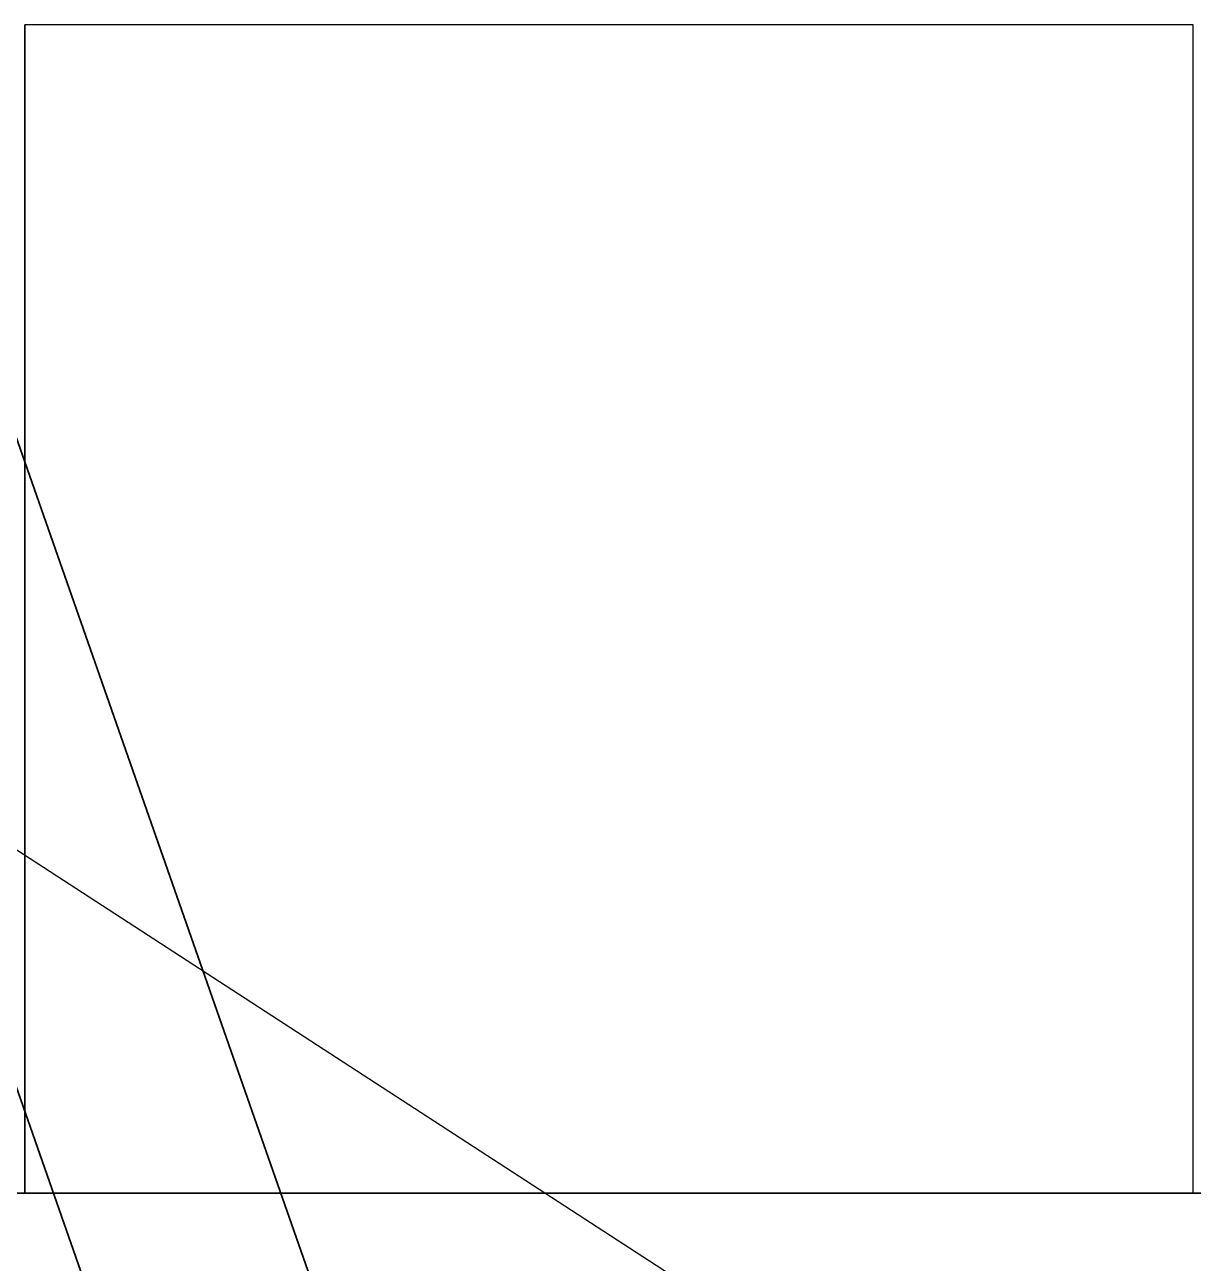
# Model space of a CAD drawing. Header units: inches. Extents: x 0 to 100, y -6 to 100.
import ezdxf

# ---------------------------------------------------------------- set-up
doc = ezdxf.new("R2010")
doc.units = ezdxf.units.IN
doc.header["$MEASUREMENT"] = 0

msp = doc.modelspace()

# ---------------------------------------------------------------- linework, layer by layer
at = {"color": 3}
for p, q in [((100, 100), (0, 100)), ((0, 100), (0, 0)), ((100, 0), (100, 100))]:
    msp.add_line(p, q, dxfattribs=at)
at = {"color": 5}
for p, q in [((0, 0, 100), (0, 100, 100)), ((0, 100, 100), (0, 100)), ((0, 100), (0, 0)), ((0, 0), (0, 0, 100))]:
    msp.add_line(p, q, dxfattribs=at)
for p, q in [((0, 7, 34), (0, 7)), ((0, 7, 34), (0, 0, 34)), ((17, 0, 6), (24, 0, 30))]:
    msp.add_line(p, q)
at = {"color": 240, "true_color": 0xed1f24}
for p, q in [((0, 0), (100, 0)), ((0, 0), (100, 0)), ((100, 0, 100), (0, 0, 100)), ((0, 0, 100), (0, 0)), ((100, 0), (100, 0, 100))]:
    msp.add_line(p, q, dxfattribs=at)
at = {"lineweight": 35}
for p in [(24, -6, 30), (3.62, -3.35, 46.42)]:
    msp.add_xline(p, (-0.218643, 0.624695, -0.749634), dxfattribs=at)
for p, direction in [((24, -6), (-0.33035, 0.943858)), ((4.34, -5.39), (-0.33035, 0.943858)), ((17, 0, 6), (0.28, 0, 0.96)), ((0, 0, 34), (0.28, 0, 0.96))]:
    msp.add_xline(p, direction)
at = {"color": 3}
msp.add_xline((15.25, 19), (-0.838824, 0.544402), dxfattribs=at)
at = {"color": 240, "true_color": 0xed1f24}
msp.add_xline((21.9, 0, 22.8), (-0.704385, 0, 0.709818), dxfattribs=at)
for p in [(17, 14, 6), (17, 14), (0, 7), (0, 7, 34), (24, -6, 30), (24, -6)]:
    msp.add_point(p)

doc.saveas('drawing.dxf')
